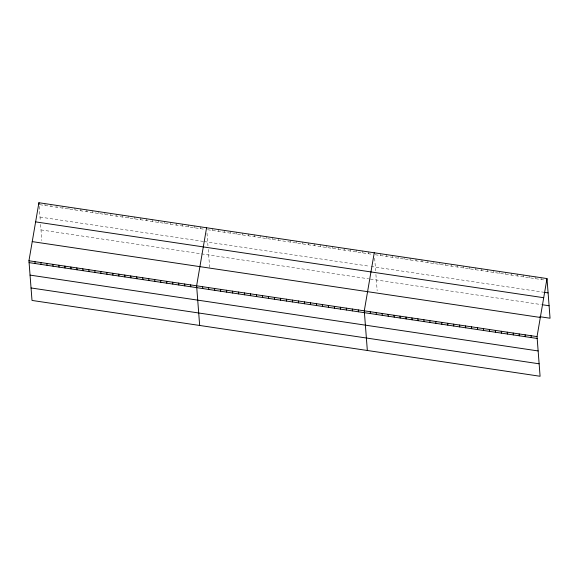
<?xml version="1.0" encoding="UTF-8"?>
<svg xmlns="http://www.w3.org/2000/svg" width="579" height="579" viewBox="0 0 579 579"><rect width="100%" height="100%" fill="white"/><g stroke="black" fill="none" stroke-linecap="round" stroke-linejoin="round"><path stroke-width="0.43" stroke-dasharray="2.9 2.17" d="M39.908 204.713L205.009 229.356M207.579 229.74L372.681 254.384M375.243 254.76L545.44 280.171M40.016 217.06L203.403 241.45M204.257 241.573L369.366 266.217M371.074 266.478L543.847 292.265M41 229.914L368.642 278.817M370.35 279.071L541.43 304.612M541.039 277.681L541.184 279.534M535.083 276.791L535.228 278.644M529.126 275.901L529.271 277.754M523.17 275.011L523.315 276.863M517.213 274.12L517.358 275.973M511.257 273.23L511.402 275.09M505.301 272.34L505.445 274.2M499.344 271.457L499.489 273.31M493.388 270.567L493.532 272.419M487.431 269.676L487.569 271.529M481.475 268.786L481.612 270.639M475.518 267.896L475.656 269.749M469.562 267.006L469.699 268.866M463.598 266.116L463.743 267.976M457.642 265.233L457.786 267.085M451.685 264.342L451.83 266.195M445.729 263.452L445.873 265.305M439.772 262.562L439.917 264.415M433.816 261.672L433.961 263.525M427.859 260.782L428.004 262.642M421.903 259.891L422.048 261.751M415.946 259.008L416.091 260.861M409.99 258.118L410.135 259.971M404.033 257.228L404.178 259.081M398.077 256.338L398.222 258.191M392.121 255.448L392.265 257.308M386.164 254.557L386.302 256.417M380.208 253.667L380.345 255.527M374.664 258.198L375.633 270.784M375.916 274.46L377.161 290.658M368.258 251.887L368.403 253.74M362.273 250.996L362.418 252.849M356.28 250.099L356.425 251.952M350.295 249.209L350.44 251.062M344.31 248.311L344.447 250.164M338.317 247.421L338.462 249.274M332.332 246.524L332.476 248.377M326.346 245.634L326.484 247.486M320.353 244.736L320.498 246.589M314.368 243.846L314.513 245.699M308.375 242.948L308.52 244.801M302.39 242.058L302.535 243.911M296.405 241.161L296.542 243.014M290.412 240.271L290.557 242.123M278.434 238.483L278.579 240.336M272.448 237.585L272.593 239.438M266.463 236.695L266.601 238.548M260.47 235.798L260.564 237.035M254.485 234.908L254.63 236.76M248.5 234.01L248.637 235.863M242.507 233.12L242.652 234.973M236.522 232.222L236.666 234.075M230.529 231.332L230.674 233.185M224.543 230.435L224.688 232.288M218.558 229.545L218.696 231.397M212.565 228.647L212.71 230.5M207 233.171L207.962 245.757M208.245 249.433L209.634 267.418M200.595 226.859L200.732 228.712M194.602 225.969L194.747 227.822M188.616 225.072L188.754 226.925M182.624 224.182L182.769 226.034M176.638 223.284L176.783 225.137M170.653 222.394L170.791 224.247M164.66 221.496L164.805 223.349M158.675 220.606L158.82 222.459M152.682 219.709L152.827 221.562M146.697 218.819L146.842 220.671M140.711 217.921L140.849 219.774M134.719 217.031L134.864 218.884M128.733 216.133L128.878 217.986M122.748 215.243L122.886 217.096M116.755 214.346L116.9 216.199M110.77 213.456L110.915 215.308M104.777 212.558L104.922 214.411M98.792 211.668L98.937 213.521M92.806 210.77L92.944 212.623M86.814 209.88L86.959 211.733M80.828 208.983L80.973 210.836M74.836 208.093L74.98 209.945M68.85 207.195L68.995 209.048M62.865 206.305L63.002 208.158M56.872 205.407L57.017 207.26M50.887 204.517L51.032 206.37M44.901 203.62L45.039 205.473M39.191 206.363L40.298 220.729M40.581 224.406L41.826 240.603"/><path stroke-width="0.87" d="M546.996 278.564L537.037 336.609L540.091 376.27L32.004 300.436L28.95 260.774L38.909 202.73L546.996 278.564L550.05 318.226L539.838 316.706M206.58 227.757L196.621 285.802L199.668 325.463M374.251 252.784L364.285 310.829L367.339 350.49M544.694 292.388L548.103 292.902M35.623 221.88L543.71 297.722M543.131 304.865L549.087 305.755M32.236 241.617L540.323 317.458M28.95 260.774L537.037 336.609M29.095 262.627L537.182 338.469M30.05 275.105L538.137 350.946M31.042 287.958L539.129 363.8M531.081 335.719L531.225 337.579M525.124 334.836L525.269 336.688M519.168 333.945L519.312 335.798M513.211 333.055L513.356 334.908M507.255 332.165L507.399 334.018M501.298 331.275L501.436 333.135M495.342 330.385L495.479 332.245M489.385 329.502L489.523 331.354M483.429 328.611L483.566 330.464M477.472 327.721L477.61 329.574M471.509 326.831L471.653 328.684M465.552 325.941L465.697 327.794M459.596 325.051L459.74 326.911M453.639 324.16L453.784 326.02M447.683 323.277L447.828 325.13M441.726 322.387L441.871 324.24M435.77 321.497L435.915 323.35M429.813 320.607L429.958 322.46M423.857 319.717L424.002 321.569M417.9 318.826L418.045 320.686M411.944 317.936L412.089 319.796M405.988 317.053L406.132 318.906M400.031 316.163L400.169 318.016M394.075 315.273L394.212 317.126M388.118 314.383L388.256 316.235M382.162 313.492L382.299 315.345M376.205 312.602L376.343 314.462M370.242 311.712L370.386 313.572M358.3 309.931L358.444 311.784M352.314 309.041L352.452 310.894M346.322 308.144L346.466 309.997M340.336 307.254L340.481 309.106M334.344 306.356L334.488 308.209M328.358 305.466L328.503 307.319M322.373 304.568L322.51 306.421M316.38 303.678L316.525 305.531M310.395 302.781L310.539 304.634M304.409 301.891L304.547 303.743M298.417 300.993L298.561 302.846M292.431 300.103L292.576 301.956M286.439 299.205L286.583 301.058M280.453 298.315L280.598 300.168M274.468 297.418L274.605 299.271M268.475 296.528L268.62 298.38M262.49 295.63L262.634 297.483M256.504 294.74L256.642 296.593M250.512 293.843L250.656 295.695M244.526 292.952L244.664 294.805M238.534 292.055L238.678 293.908M232.548 291.165L232.693 293.017M226.563 290.267L226.7 292.12M220.57 289.377L220.715 291.23M214.585 288.48L214.729 290.332M208.592 287.589L208.737 289.442M202.607 286.692L202.751 288.545M190.629 284.904L190.773 286.757M184.643 284.014L184.788 285.867M178.658 283.117L178.795 284.969M172.665 282.226L172.81 284.079M166.68 281.329L166.824 283.182M160.687 280.439L160.832 282.291M154.702 279.541L154.846 281.394M148.716 278.651L148.854 280.504M142.724 277.754L142.868 279.606M136.738 276.863L136.883 278.716M130.745 275.966L130.89 277.819M124.76 275.076L124.905 276.928M118.775 274.178L118.912 276.031M112.782 273.288L112.927 275.141M106.797 272.391L106.941 274.243M100.811 271.5L100.949 273.353M94.818 270.603L94.963 272.456M88.833 269.713L88.978 271.565M82.84 268.815L82.985 270.668M76.855 267.925L77 269.778M70.87 267.028L71.007 268.88M64.877 266.137L65.022 267.99M58.892 265.24L59.036 267.093M52.906 264.35L53.044 266.202M46.913 263.452L47.058 265.305M38.909 202.73L39.054 204.582M40.928 262.562L41.066 264.415M34.935 261.665L35.08 263.517"/></g></svg>
